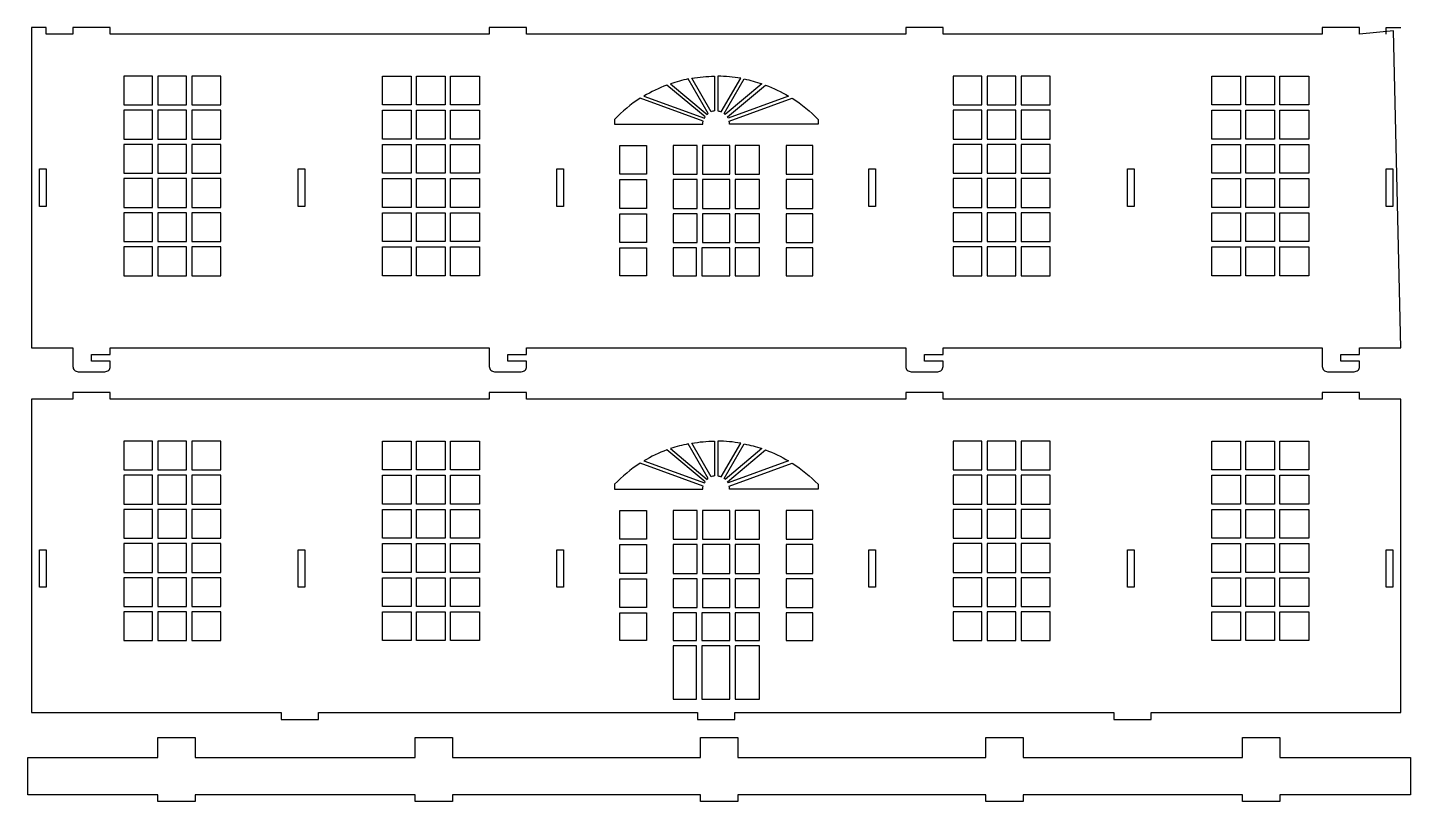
# Model space of a CAD drawing. Extents: x 9461 to 9920, y 969 to 1221.
# Drawn here: x 9582.1 to 9685.8, y 1163.2 to 1221.2 of the extents above; entities that cross this region are included whole.
import ezdxf

# ---------------------------------------------------------------- set-up
doc = ezdxf.new("R2010")
doc.units = 0
doc.header["$MEASUREMENT"] = 0
doc.layers.add('LAYER_1', color=18, linetype='CONTINUOUS')

msp = doc.modelspace()

# ---------------------------------------------------------------- linework, layer by layer
at = {"layer": 'LAYER_1'}
for points in [[(9684.52, 1220.91), (9681.97, 1220.66), (9681.97, 1221.16), (9679.17, 1221.16), (9679.17, 1220.66), (9650.73, 1220.66), (9650.73, 1221.16), (9647.93, 1221.16), (9647.93, 1220.66), (9619.5, 1220.66), (9619.5, 1221.16), (9616.7, 1221.16), (9616.7, 1220.66), (9588.27, 1220.66), (9588.27, 1221.16), (9585.47, 1221.16), (9585.47, 1220.66), (9583.47, 1220.66), (9583.47, 1221.16), (9582.37, 1221.16), (9582.37, 1197.16), (9585.47, 1197.16), (9585.47, 1195.76, 0.414214), (9585.87, 1195.36), (9587.87, 1195.36, 0.414214), (9588.27, 1195.76), (9588.27, 1196.16), (9586.87, 1196.16), (9586.87, 1196.66), (9588.27, 1196.66), (9588.27, 1197.16), (9616.7, 1197.16), (9616.7, 1195.76, 0.414214), (9617.1, 1195.36), (9619.1, 1195.36, 0.414214), (9619.5, 1195.76), (9619.5, 1196.16), (9618.1, 1196.16), (9618.1, 1196.66), (9619.5, 1196.66), (9619.5, 1197.16), (9647.93, 1197.16), (9647.93, 1195.76, 0.414214), (9648.33, 1195.36), (9650.33, 1195.36, 0.414214), (9650.73, 1195.76), (9650.73, 1196.16), (9649.33, 1196.16), (9649.33, 1196.66), (9650.73, 1196.66), (9650.73, 1197.16), (9679.17, 1197.16), (9679.17, 1195.76, 0.414214), (9679.57, 1195.36), (9681.57, 1195.36, 0.414214), (9681.97, 1195.76), (9681.97, 1196.16), (9680.57, 1196.16), (9680.57, 1196.66), (9681.97, 1196.66), (9681.97, 1197.16), (9685.07, 1197.16)], [(9631.88, 1217.36, -0.040607), (9633.59, 1217.52), (9633.59, 1214.91, 0.068342), (9633.33, 1214.84)], [(9635.56, 1217.36, 0.040607), (9633.84, 1217.52), (9633.84, 1214.91, -0.068342), (9634.1, 1214.84)], [(9628.29, 1216.02), (9632.83, 1214.37, -0.024608), (9632.88, 1214.46), (9630.02, 1216.85, 0.04529)], [(9633.11, 1214.71), (9631.62, 1217.31, 0.032185), (9630.3, 1216.95), (9633.04, 1214.65, -0.024608)], [(9634.32, 1214.71), (9635.82, 1217.31, -0.032185), (9637.14, 1216.95), (9634.4, 1214.65, 0.024608)], [(9639.15, 1216.02), (9634.61, 1214.37, 0.024608), (9634.56, 1214.46), (9637.41, 1216.85, -0.04529)], [(9632.72, 1213.92, -0.055993), (9632.74, 1214.14), (9628.02, 1215.86, 0.059041), (9626.08, 1214.28), (9626.08, 1213.92)], [(9634.72, 1213.92, 0.055993), (9634.69, 1214.14), (9639.42, 1215.86, -0.059041), (9641.36, 1214.28), (9641.36, 1213.92)], [(9628.29, 1188.67), (9632.83, 1187.02, -0.024608), (9632.88, 1187.1), (9630.02, 1189.5, 0.04529)], [(9633.11, 1187.36), (9631.62, 1189.95, 0.032185), (9630.3, 1189.6), (9633.04, 1187.29, -0.024608)], [(9631.88, 1190, -0.040607), (9633.59, 1190.16), (9633.59, 1187.55, 0.068342), (9633.33, 1187.48)], [(9635.56, 1190, 0.040607), (9633.84, 1190.16), (9633.84, 1187.55, -0.068342), (9634.1, 1187.48)], [(9634.32, 1187.36), (9635.82, 1189.95, -0.032185), (9637.14, 1189.6), (9634.4, 1187.29, 0.024608)], [(9639.15, 1188.67), (9634.61, 1187.02, 0.024608), (9634.56, 1187.1), (9637.41, 1189.5, -0.04529)], [(9632.72, 1186.56, -0.055993), (9632.74, 1186.78), (9628.02, 1188.5, 0.059041), (9626.08, 1186.92), (9626.08, 1186.56)], [(9634.72, 1186.56, 0.055993), (9634.69, 1186.78), (9639.42, 1188.5, -0.059041), (9641.36, 1186.92), (9641.36, 1186.56)]]:
    msp.add_lwpolyline(points, format="xyb", close=True, dxfattribs=at)
msp.add_lwpolyline([(9683.97, 1220.66), (9683.97, 1221.16), (9685.07, 1221.16)], dxfattribs=at)
for points in [[(9589.28, 1215.36), (9591.44, 1215.36), (9591.44, 1217.52), (9589.28, 1217.52)], [(9591.84, 1215.36), (9594, 1215.36), (9594, 1217.52), (9591.84, 1217.52)], [(9594.4, 1215.36), (9596.56, 1215.36), (9596.56, 1217.52), (9594.4, 1217.52)], [(9610.84, 1215.36), (9608.68, 1215.36), (9608.68, 1217.52), (9610.84, 1217.52)], [(9613.4, 1215.36), (9611.24, 1215.36), (9611.24, 1217.52), (9613.4, 1217.52)], [(9615.96, 1215.36), (9613.8, 1215.36), (9613.8, 1217.52), (9615.96, 1217.52)], [(9651.48, 1215.36), (9653.64, 1215.36), (9653.64, 1217.52), (9651.48, 1217.52)], [(9654.04, 1215.36), (9656.2, 1215.36), (9656.2, 1217.52), (9654.04, 1217.52)], [(9656.6, 1215.36), (9658.76, 1215.36), (9658.76, 1217.52), (9656.6, 1217.52)], [(9673.04, 1215.36), (9670.88, 1215.36), (9670.88, 1217.52), (9673.04, 1217.52)], [(9675.6, 1215.36), (9673.44, 1215.36), (9673.44, 1217.52), (9675.6, 1217.52)], [(9678.16, 1215.36), (9676, 1215.36), (9676, 1217.52), (9678.16, 1217.52)], [(9589.28, 1212.8), (9591.44, 1212.8), (9591.44, 1214.96), (9589.28, 1214.96)], [(9591.84, 1212.8), (9594, 1212.8), (9594, 1214.96), (9591.84, 1214.96)], [(9594.4, 1212.8), (9596.56, 1212.8), (9596.56, 1214.96), (9594.4, 1214.96)], [(9610.84, 1212.8), (9608.68, 1212.8), (9608.68, 1214.96), (9610.84, 1214.96)], [(9613.4, 1212.8), (9611.24, 1212.8), (9611.24, 1214.96), (9613.4, 1214.96)], [(9615.96, 1212.8), (9613.8, 1212.8), (9613.8, 1214.96), (9615.96, 1214.96)], [(9651.48, 1212.8), (9653.64, 1212.8), (9653.64, 1214.96), (9651.48, 1214.96)], [(9654.04, 1212.8), (9656.2, 1212.8), (9656.2, 1214.96), (9654.04, 1214.96)], [(9656.6, 1212.8), (9658.76, 1212.8), (9658.76, 1214.96), (9656.6, 1214.96)], [(9673.04, 1212.8), (9670.88, 1212.8), (9670.88, 1214.96), (9673.04, 1214.96)], [(9675.6, 1212.8), (9673.44, 1212.8), (9673.44, 1214.96), (9675.6, 1214.96)], [(9678.16, 1212.8), (9676, 1212.8), (9676, 1214.96), (9678.16, 1214.96)], [(9589.28, 1210.24), (9591.44, 1210.24), (9591.44, 1212.4), (9589.28, 1212.4)], [(9591.84, 1210.24), (9594, 1210.24), (9594, 1212.4), (9591.84, 1212.4)], [(9594.4, 1210.24), (9596.56, 1210.24), (9596.56, 1212.4), (9594.4, 1212.4)], [(9610.84, 1210.24), (9608.68, 1210.24), (9608.68, 1212.4), (9610.84, 1212.4)], [(9613.4, 1210.24), (9611.24, 1210.24), (9611.24, 1212.4), (9613.4, 1212.4)], [(9615.96, 1210.24), (9613.8, 1210.24), (9613.8, 1212.4), (9615.96, 1212.4)], [(9628.48, 1210.16), (9626.48, 1210.16), (9626.48, 1212.32), (9628.48, 1212.32)], [(9630.48, 1210.16), (9632.3, 1210.16), (9632.3, 1212.32), (9630.48, 1212.32)], [(9632.7, 1210.16), (9634.73, 1210.16), (9634.73, 1212.32), (9632.7, 1212.32)], [(9635.13, 1210.16), (9636.96, 1210.16), (9636.96, 1212.32), (9635.13, 1212.32)], [(9638.96, 1210.16), (9640.96, 1210.16), (9640.96, 1212.32), (9638.96, 1212.32)], [(9651.48, 1210.24), (9653.64, 1210.24), (9653.64, 1212.4), (9651.48, 1212.4)], [(9654.04, 1210.24), (9656.2, 1210.24), (9656.2, 1212.4), (9654.04, 1212.4)], [(9656.6, 1210.24), (9658.76, 1210.24), (9658.76, 1212.4), (9656.6, 1212.4)], [(9673.04, 1210.24), (9670.88, 1210.24), (9670.88, 1212.4), (9673.04, 1212.4)], [(9675.6, 1210.24), (9673.44, 1210.24), (9673.44, 1212.4), (9675.6, 1212.4)], [(9678.16, 1210.24), (9676, 1210.24), (9676, 1212.4), (9678.16, 1212.4)], [(9582.97, 1210.56), (9583.47, 1210.56), (9583.47, 1207.76), (9582.97, 1207.76)], [(9602.37, 1210.56), (9602.87, 1210.56), (9602.87, 1207.76), (9602.37, 1207.76)], [(9621.77, 1210.56), (9622.27, 1210.56), (9622.27, 1207.76), (9621.77, 1207.76)], [(9645.17, 1210.56), (9645.67, 1210.56), (9645.67, 1207.76), (9645.17, 1207.76)], [(9664.57, 1210.56), (9665.07, 1210.56), (9665.07, 1207.76), (9664.57, 1207.76)], [(9683.97, 1210.56), (9684.47, 1210.56), (9684.47, 1207.76), (9683.97, 1207.76)], [(9589.28, 1207.68), (9591.44, 1207.68), (9591.44, 1209.84), (9589.28, 1209.84)], [(9591.84, 1207.68), (9594, 1207.68), (9594, 1209.84), (9591.84, 1209.84)], [(9594.4, 1207.68), (9596.56, 1207.68), (9596.56, 1209.84), (9594.4, 1209.84)], [(9610.84, 1207.68), (9608.68, 1207.68), (9608.68, 1209.84), (9610.84, 1209.84)], [(9613.4, 1207.68), (9611.24, 1207.68), (9611.24, 1209.84), (9613.4, 1209.84)], [(9615.96, 1207.68), (9613.8, 1207.68), (9613.8, 1209.84), (9615.96, 1209.84)], [(9628.48, 1207.6), (9626.48, 1207.6), (9626.48, 1209.76), (9628.48, 1209.76)], [(9630.48, 1207.6), (9632.3, 1207.6), (9632.3, 1209.76), (9630.48, 1209.76)], [(9632.7, 1207.6), (9634.73, 1207.6), (9634.73, 1209.76), (9632.7, 1209.76)], [(9635.13, 1207.6), (9636.96, 1207.6), (9636.96, 1209.76), (9635.13, 1209.76)], [(9638.96, 1207.6), (9640.96, 1207.6), (9640.96, 1209.76), (9638.96, 1209.76)], [(9651.48, 1207.68), (9653.64, 1207.68), (9653.64, 1209.84), (9651.48, 1209.84)], [(9654.04, 1207.68), (9656.2, 1207.68), (9656.2, 1209.84), (9654.04, 1209.84)], [(9656.6, 1207.68), (9658.76, 1207.68), (9658.76, 1209.84), (9656.6, 1209.84)], [(9673.04, 1207.68), (9670.88, 1207.68), (9670.88, 1209.84), (9673.04, 1209.84)], [(9675.6, 1207.68), (9673.44, 1207.68), (9673.44, 1209.84), (9675.6, 1209.84)], [(9678.16, 1207.68), (9676, 1207.68), (9676, 1209.84), (9678.16, 1209.84)], [(9589.28, 1205.12), (9591.44, 1205.12), (9591.44, 1207.28), (9589.28, 1207.28)], [(9591.84, 1205.12), (9594, 1205.12), (9594, 1207.28), (9591.84, 1207.28)], [(9594.4, 1205.12), (9596.56, 1205.12), (9596.56, 1207.28), (9594.4, 1207.28)], [(9610.84, 1205.12), (9608.68, 1205.12), (9608.68, 1207.28), (9610.84, 1207.28)], [(9613.4, 1205.12), (9611.24, 1205.12), (9611.24, 1207.28), (9613.4, 1207.28)], [(9615.96, 1205.12), (9613.8, 1205.12), (9613.8, 1207.28), (9615.96, 1207.28)], [(9628.48, 1207.2), (9628.48, 1205.04), (9626.48, 1205.04), (9626.48, 1207.2)], [(9630.48, 1205.04), (9632.3, 1205.04), (9632.3, 1207.2), (9630.48, 1207.2)], [(9632.7, 1205.04), (9634.73, 1205.04), (9634.73, 1207.2), (9632.7, 1207.2)], [(9635.13, 1205.04), (9636.96, 1205.04), (9636.96, 1207.2), (9635.13, 1207.2)], [(9638.96, 1207.2), (9638.96, 1205.04), (9640.96, 1205.04), (9640.96, 1207.2)], [(9651.48, 1205.12), (9653.64, 1205.12), (9653.64, 1207.28), (9651.48, 1207.28)], [(9654.04, 1205.12), (9656.2, 1205.12), (9656.2, 1207.28), (9654.04, 1207.28)], [(9656.6, 1205.12), (9658.76, 1205.12), (9658.76, 1207.28), (9656.6, 1207.28)], [(9673.04, 1205.12), (9670.88, 1205.12), (9670.88, 1207.28), (9673.04, 1207.28)], [(9675.6, 1205.12), (9673.44, 1205.12), (9673.44, 1207.28), (9675.6, 1207.28)], [(9678.16, 1205.12), (9676, 1205.12), (9676, 1207.28), (9678.16, 1207.28)], [(9589.28, 1202.56), (9591.44, 1202.56), (9591.44, 1204.72), (9589.28, 1204.72)], [(9591.84, 1202.56), (9594, 1202.56), (9594, 1204.72), (9591.84, 1204.72)], [(9594.4, 1202.56), (9596.56, 1202.56), (9596.56, 1204.72), (9594.4, 1204.72)], [(9610.84, 1202.56), (9608.68, 1202.56), (9608.68, 1204.72), (9610.84, 1204.72)], [(9613.4, 1202.56), (9611.24, 1202.56), (9611.24, 1204.72), (9613.4, 1204.72)], [(9615.96, 1202.56), (9613.8, 1202.56), (9613.8, 1204.72), (9615.96, 1204.72)], [(9628.48, 1204.64), (9628.48, 1202.56), (9626.48, 1202.56), (9626.48, 1204.64)], [(9630.48, 1202.56), (9632.24, 1202.56), (9632.24, 1204.64), (9630.48, 1204.64)], [(9632.64, 1202.56), (9634.73, 1202.56), (9634.73, 1204.64), (9632.64, 1204.64)], [(9635.13, 1202.56), (9636.96, 1202.56), (9636.96, 1204.64), (9635.13, 1204.64)], [(9638.96, 1204.64), (9638.96, 1202.56), (9640.96, 1202.56), (9640.96, 1204.64)], [(9651.48, 1202.56), (9653.64, 1202.56), (9653.64, 1204.72), (9651.48, 1204.72)], [(9654.04, 1202.56), (9656.2, 1202.56), (9656.2, 1204.72), (9654.04, 1204.72)], [(9656.6, 1202.56), (9658.76, 1202.56), (9658.76, 1204.72), (9656.6, 1204.72)], [(9673.04, 1202.56), (9670.88, 1202.56), (9670.88, 1204.72), (9673.04, 1204.72)], [(9675.6, 1202.56), (9673.44, 1202.56), (9673.44, 1204.72), (9675.6, 1204.72)], [(9678.16, 1202.56), (9676, 1202.56), (9676, 1204.72), (9678.16, 1204.72)], [(9582.37, 1169.8), (9601.08, 1169.8), (9601.08, 1169.3), (9603.88, 1169.3), (9603.88, 1169.8), (9632.32, 1169.8), (9632.32, 1169.3), (9635.12, 1169.3), (9635.12, 1169.8), (9663.55, 1169.8), (9663.55, 1169.3), (9666.35, 1169.3), (9666.35, 1169.8), (9685.07, 1169.8), (9685.07, 1193.3), (9681.97, 1193.3), (9681.97, 1193.8), (9679.17, 1193.8), (9679.17, 1193.3), (9650.73, 1193.3), (9650.73, 1193.8), (9647.93, 1193.8), (9647.93, 1193.3), (9619.5, 1193.3), (9619.5, 1193.8), (9616.7, 1193.8), (9616.7, 1193.3), (9588.27, 1193.3), (9588.27, 1193.8), (9585.47, 1193.8), (9585.47, 1193.3), (9582.37, 1193.3)], [(9589.28, 1188), (9591.44, 1188), (9591.44, 1190.16), (9589.28, 1190.16)], [(9591.84, 1188), (9594, 1188), (9594, 1190.16), (9591.84, 1190.16)], [(9594.4, 1188), (9596.56, 1188), (9596.56, 1190.16), (9594.4, 1190.16)], [(9610.84, 1188), (9608.68, 1188), (9608.68, 1190.16), (9610.84, 1190.16)], [(9613.4, 1188), (9611.24, 1188), (9611.24, 1190.16), (9613.4, 1190.16)], [(9615.96, 1188), (9613.8, 1188), (9613.8, 1190.16), (9615.96, 1190.16)], [(9651.48, 1188), (9653.64, 1188), (9653.64, 1190.16), (9651.48, 1190.16)], [(9654.04, 1188), (9656.2, 1188), (9656.2, 1190.16), (9654.04, 1190.16)], [(9656.6, 1188), (9658.76, 1188), (9658.76, 1190.16), (9656.6, 1190.16)], [(9673.04, 1188), (9670.88, 1188), (9670.88, 1190.16), (9673.04, 1190.16)], [(9675.6, 1188), (9673.44, 1188), (9673.44, 1190.16), (9675.6, 1190.16)], [(9678.16, 1188), (9676, 1188), (9676, 1190.16), (9678.16, 1190.16)], [(9589.28, 1185.44), (9591.44, 1185.44), (9591.44, 1187.6), (9589.28, 1187.6)], [(9591.84, 1185.44), (9594, 1185.44), (9594, 1187.6), (9591.84, 1187.6)], [(9594.4, 1185.44), (9596.56, 1185.44), (9596.56, 1187.6), (9594.4, 1187.6)], [(9610.84, 1185.44), (9608.68, 1185.44), (9608.68, 1187.6), (9610.84, 1187.6)], [(9613.4, 1185.44), (9611.24, 1185.44), (9611.24, 1187.6), (9613.4, 1187.6)], [(9615.96, 1185.44), (9613.8, 1185.44), (9613.8, 1187.6), (9615.96, 1187.6)], [(9651.48, 1185.44), (9653.64, 1185.44), (9653.64, 1187.6), (9651.48, 1187.6)], [(9654.04, 1185.44), (9656.2, 1185.44), (9656.2, 1187.6), (9654.04, 1187.6)], [(9656.6, 1185.44), (9658.76, 1185.44), (9658.76, 1187.6), (9656.6, 1187.6)], [(9673.04, 1185.44), (9670.88, 1185.44), (9670.88, 1187.6), (9673.04, 1187.6)], [(9675.6, 1185.44), (9673.44, 1185.44), (9673.44, 1187.6), (9675.6, 1187.6)], [(9678.16, 1185.44), (9676, 1185.44), (9676, 1187.6), (9678.16, 1187.6)], [(9589.28, 1182.88), (9591.44, 1182.88), (9591.44, 1185.04), (9589.28, 1185.04)], [(9591.84, 1182.88), (9594, 1182.88), (9594, 1185.04), (9591.84, 1185.04)], [(9594.4, 1182.88), (9596.56, 1182.88), (9596.56, 1185.04), (9594.4, 1185.04)], [(9610.84, 1182.88), (9608.68, 1182.88), (9608.68, 1185.04), (9610.84, 1185.04)], [(9613.4, 1182.88), (9611.24, 1182.88), (9611.24, 1185.04), (9613.4, 1185.04)], [(9615.96, 1182.88), (9613.8, 1182.88), (9613.8, 1185.04), (9615.96, 1185.04)], [(9628.48, 1182.8), (9626.48, 1182.8), (9626.48, 1184.96), (9628.48, 1184.96)], [(9630.48, 1182.8), (9632.3, 1182.8), (9632.3, 1184.96), (9630.48, 1184.96)], [(9632.7, 1182.8), (9634.73, 1182.8), (9634.73, 1184.96), (9632.7, 1184.96)], [(9635.13, 1182.8), (9636.96, 1182.8), (9636.96, 1184.96), (9635.13, 1184.96)], [(9638.96, 1182.8), (9640.96, 1182.8), (9640.96, 1184.96), (9638.96, 1184.96)], [(9651.48, 1182.88), (9653.64, 1182.88), (9653.64, 1185.04), (9651.48, 1185.04)], [(9654.04, 1182.88), (9656.2, 1182.88), (9656.2, 1185.04), (9654.04, 1185.04)], [(9656.6, 1182.88), (9658.76, 1182.88), (9658.76, 1185.04), (9656.6, 1185.04)], [(9673.04, 1182.88), (9670.88, 1182.88), (9670.88, 1185.04), (9673.04, 1185.04)], [(9675.6, 1182.88), (9673.44, 1182.88), (9673.44, 1185.04), (9675.6, 1185.04)], [(9678.16, 1182.88), (9676, 1182.88), (9676, 1185.04), (9678.16, 1185.04)], [(9589.28, 1180.32), (9591.44, 1180.32), (9591.44, 1182.48), (9589.28, 1182.48)], [(9591.84, 1180.32), (9594, 1180.32), (9594, 1182.48), (9591.84, 1182.48)], [(9594.4, 1180.32), (9596.56, 1180.32), (9596.56, 1182.48), (9594.4, 1182.48)], [(9610.84, 1180.32), (9608.68, 1180.32), (9608.68, 1182.48), (9610.84, 1182.48)], [(9613.4, 1180.32), (9611.24, 1180.32), (9611.24, 1182.48), (9613.4, 1182.48)], [(9615.96, 1180.32), (9613.8, 1180.32), (9613.8, 1182.48), (9615.96, 1182.48)], [(9628.48, 1180.24), (9626.48, 1180.24), (9626.48, 1182.4), (9628.48, 1182.4)], [(9630.48, 1180.24), (9632.3, 1180.24), (9632.3, 1182.4), (9630.48, 1182.4)], [(9632.7, 1180.24), (9634.73, 1180.24), (9634.73, 1182.4), (9632.7, 1182.4)], [(9635.13, 1180.24), (9636.96, 1180.24), (9636.96, 1182.4), (9635.13, 1182.4)], [(9638.96, 1180.24), (9640.96, 1180.24), (9640.96, 1182.4), (9638.96, 1182.4)], [(9651.48, 1180.32), (9653.64, 1180.32), (9653.64, 1182.48), (9651.48, 1182.48)], [(9654.04, 1180.32), (9656.2, 1180.32), (9656.2, 1182.48), (9654.04, 1182.48)], [(9656.6, 1180.32), (9658.76, 1180.32), (9658.76, 1182.48), (9656.6, 1182.48)], [(9673.04, 1180.32), (9670.88, 1180.32), (9670.88, 1182.48), (9673.04, 1182.48)], [(9675.6, 1180.32), (9673.44, 1180.32), (9673.44, 1182.48), (9675.6, 1182.48)], [(9678.16, 1180.32), (9676, 1180.32), (9676, 1182.48), (9678.16, 1182.48)], [(9582.97, 1182), (9583.47, 1182), (9583.47, 1179.2), (9582.97, 1179.2)], [(9602.37, 1182), (9602.87, 1182), (9602.87, 1179.2), (9602.37, 1179.2)], [(9621.77, 1182), (9622.27, 1182), (9622.27, 1179.2), (9621.77, 1179.2)], [(9645.17, 1182), (9645.67, 1182), (9645.67, 1179.2), (9645.17, 1179.2)], [(9664.57, 1182), (9665.07, 1182), (9665.07, 1179.2), (9664.57, 1179.2)], [(9683.97, 1182), (9684.47, 1182), (9684.47, 1179.2), (9683.97, 1179.2)], [(9589.28, 1177.76), (9591.44, 1177.76), (9591.44, 1179.92), (9589.28, 1179.92)], [(9591.84, 1177.76), (9594, 1177.76), (9594, 1179.92), (9591.84, 1179.92)], [(9594.4, 1177.76), (9596.56, 1177.76), (9596.56, 1179.92), (9594.4, 1179.92)], [(9610.84, 1177.76), (9608.68, 1177.76), (9608.68, 1179.92), (9610.84, 1179.92)], [(9613.4, 1177.76), (9611.24, 1177.76), (9611.24, 1179.92), (9613.4, 1179.92)], [(9615.96, 1177.76), (9613.8, 1177.76), (9613.8, 1179.92), (9615.96, 1179.92)], [(9628.48, 1179.84), (9628.48, 1177.68), (9626.48, 1177.68), (9626.48, 1179.84)], [(9630.48, 1177.68), (9632.3, 1177.68), (9632.3, 1179.84), (9630.48, 1179.84)], [(9632.7, 1177.68), (9634.73, 1177.68), (9634.73, 1179.84), (9632.7, 1179.84)], [(9635.13, 1177.68), (9636.96, 1177.68), (9636.96, 1179.84), (9635.13, 1179.84)], [(9638.96, 1179.84), (9638.96, 1177.68), (9640.96, 1177.68), (9640.96, 1179.84)], [(9651.48, 1177.76), (9653.64, 1177.76), (9653.64, 1179.92), (9651.48, 1179.92)], [(9654.04, 1177.76), (9656.2, 1177.76), (9656.2, 1179.92), (9654.04, 1179.92)], [(9656.6, 1177.76), (9658.76, 1177.76), (9658.76, 1179.92), (9656.6, 1179.92)], [(9673.04, 1177.76), (9670.88, 1177.76), (9670.88, 1179.92), (9673.04, 1179.92)], [(9675.6, 1177.76), (9673.44, 1177.76), (9673.44, 1179.92), (9675.6, 1179.92)], [(9678.16, 1177.76), (9676, 1177.76), (9676, 1179.92), (9678.16, 1179.92)], [(9589.28, 1175.2), (9591.44, 1175.2), (9591.44, 1177.36), (9589.28, 1177.36)], [(9591.84, 1175.2), (9594, 1175.2), (9594, 1177.36), (9591.84, 1177.36)], [(9594.4, 1175.2), (9596.56, 1175.2), (9596.56, 1177.36), (9594.4, 1177.36)], [(9610.84, 1175.2), (9608.68, 1175.2), (9608.68, 1177.36), (9610.84, 1177.36)], [(9613.4, 1175.2), (9611.24, 1175.2), (9611.24, 1177.36), (9613.4, 1177.36)], [(9615.96, 1175.2), (9613.8, 1175.2), (9613.8, 1177.36), (9615.96, 1177.36)], [(9628.48, 1177.28), (9628.48, 1175.2), (9626.48, 1175.2), (9626.48, 1177.28)], [(9630.48, 1175.2), (9632.24, 1175.2), (9632.24, 1177.28), (9630.48, 1177.28)], [(9632.64, 1175.2), (9634.73, 1175.2), (9634.73, 1177.28), (9632.64, 1177.28)], [(9635.13, 1175.2), (9636.96, 1175.2), (9636.96, 1177.28), (9635.13, 1177.28)], [(9638.96, 1177.28), (9638.96, 1175.2), (9640.96, 1175.2), (9640.96, 1177.28)], [(9651.48, 1175.2), (9653.64, 1175.2), (9653.64, 1177.36), (9651.48, 1177.36)], [(9654.04, 1175.2), (9656.2, 1175.2), (9656.2, 1177.36), (9654.04, 1177.36)], [(9656.6, 1175.2), (9658.76, 1175.2), (9658.76, 1177.36), (9656.6, 1177.36)], [(9673.04, 1175.2), (9670.88, 1175.2), (9670.88, 1177.36), (9673.04, 1177.36)], [(9675.6, 1175.2), (9673.44, 1175.2), (9673.44, 1177.36), (9675.6, 1177.36)], [(9678.16, 1175.2), (9676, 1175.2), (9676, 1177.36), (9678.16, 1177.36)], [(9630.48, 1170.8), (9632.24, 1170.8), (9632.24, 1174.8), (9630.48, 1174.8)], [(9632.64, 1170.8), (9634.73, 1170.8), (9634.73, 1174.8), (9632.64, 1174.8)], [(9635.13, 1170.8), (9636.96, 1170.8), (9636.96, 1174.8), (9635.13, 1174.8)], [(9676, 1163.65), (9676, 1163.15), (9673.2, 1163.15), (9673.2, 1163.65), (9656.73, 1163.65), (9656.73, 1163.15), (9653.93, 1163.15), (9653.93, 1163.65), (9635.33, 1163.65), (9635.33, 1163.15), (9632.53, 1163.15), (9632.53, 1163.65), (9613.93, 1163.65), (9613.93, 1163.15), (9611.13, 1163.15), (9611.13, 1163.65), (9594.65, 1163.65), (9594.65, 1163.15), (9591.85, 1163.15), (9591.85, 1163.65), (9582.08, 1163.65), (9582.08, 1166.45), (9591.85, 1166.45), (9591.85, 1167.95), (9594.65, 1167.95), (9594.65, 1166.45), (9611.13, 1166.45), (9611.13, 1167.95), (9613.93, 1167.95), (9613.93, 1166.45), (9632.53, 1166.45), (9632.53, 1167.95), (9635.33, 1167.95), (9635.33, 1166.45), (9653.93, 1166.45), (9653.93, 1167.95), (9656.73, 1167.95), (9656.73, 1166.45), (9673.2, 1166.45), (9673.2, 1167.95), (9676, 1167.95), (9676, 1166.45), (9685.78, 1166.45), (9685.78, 1163.65)]]:
    msp.add_lwpolyline(points, close=True, dxfattribs=at)

doc.saveas('drawing.dxf')
